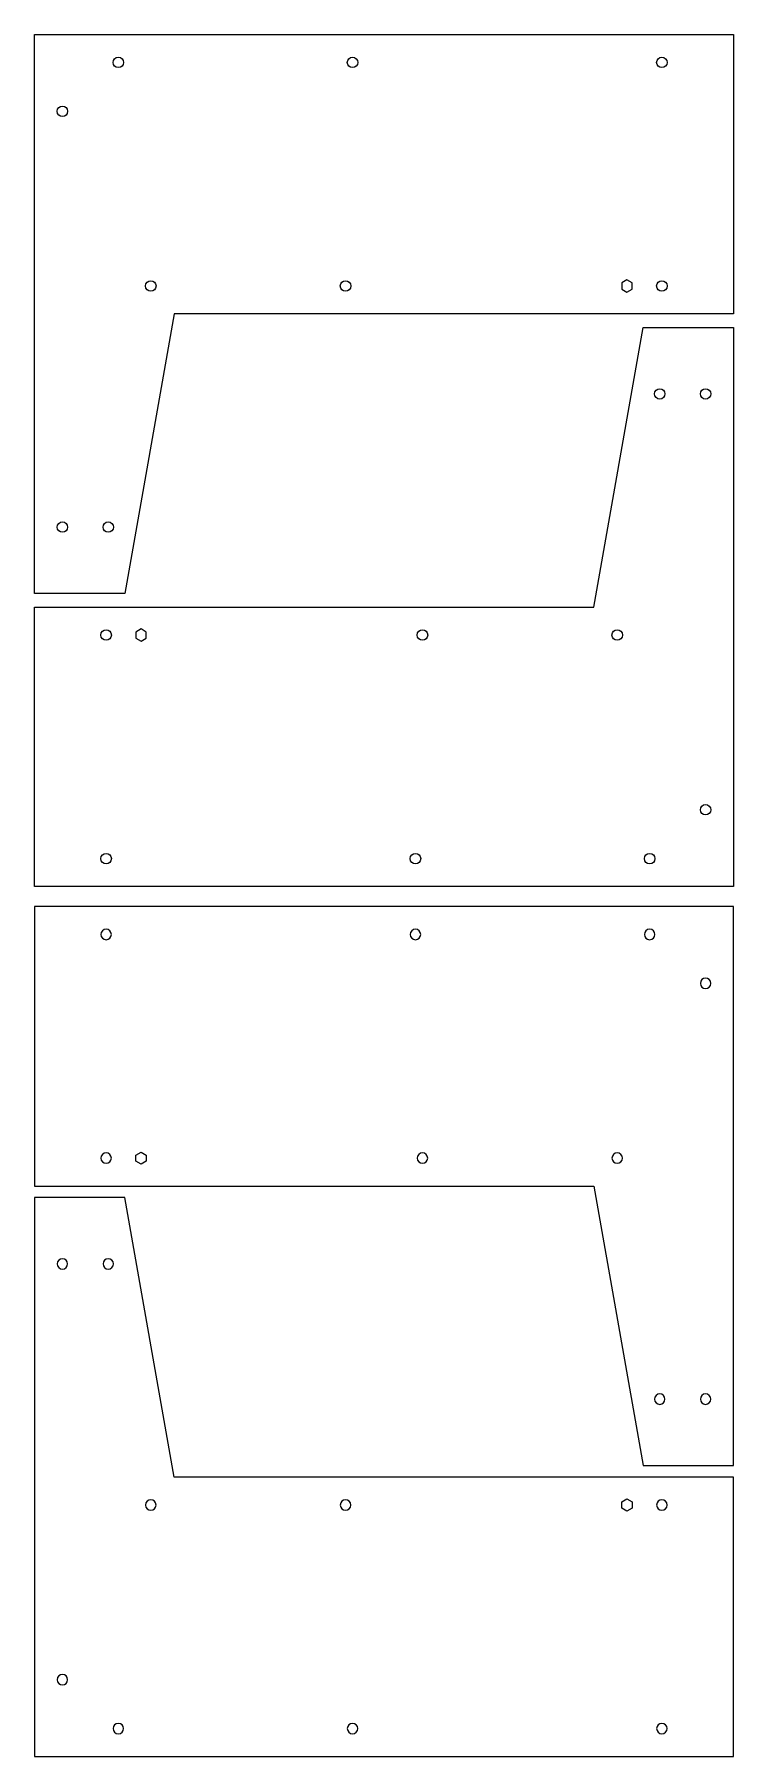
# Model space of a CAD drawing. Header units: millimetres. Extents: x -318 to -118, y -248 to 245.
import ezdxf

# ---------------------------------------------------------------- set-up
doc = ezdxf.new("R2010")
doc.units = ezdxf.units.MM
doc.header["$MEASUREMENT"] = 0
doc.layers.add('Layer 1', color=7, linetype='Continuous')

msp = doc.modelspace()

# ---------------------------------------------------------------- linework, layer by layer
at = {"layer": 'Layer 1', "lineweight": 15}
for points, knots in [([(-277.5, 165), (-277.5, 165), (-117.5, 165), (-117.5, 165), (-117.5, 165), (-117.5, 165), (-117.5, 245), (-117.5, 245), (-117.5, 245), (-117.5, 245), (-317.5, 245), (-317.5, 245), (-317.5, 245), (-317.5, 245), (-317.5, 85), (-317.5, 85), (-317.5, 85), (-317.5, 85), (-291.6062, 85), (-291.6062, 85), (-291.6062, 85), (-291.6062, 85), (-277.5, 165), (-277.5, 165)], [0, 0, 0, 0, 0.14285714, 0.14285714, 0.14285714, 0.14285714, 0.28571429, 0.28571429, 0.28571429, 0.28571429, 0.42857143, 0.42857143, 0.42857143, 0.42857143, 0.57142857, 0.57142857, 0.57142857, 0.57142857, 0.71428571, 0.71428571, 0.71428571, 0.71428571, 1, 1, 1, 1]), ([(-293.5, 235.5), (-292.6716, 235.5), (-292, 236.1716), (-292, 237), (-292, 237), (-292, 237.8284), (-292.6716, 238.5), (-293.5, 238.5), (-293.5, 238.5), (-294.3284, 238.5), (-295, 237.8284), (-295, 237), (-295, 237), (-295, 236.1716), (-294.3284, 235.5), (-293.5, 235.5)], [0, 0, 0, 0, 0.2, 0.2, 0.2, 0.2, 0.4, 0.4, 0.4, 0.4, 0.6, 0.6, 0.6, 0.6, 1, 1, 1, 1]), ([(-226.5, 235.5), (-225.6716, 235.5), (-225, 236.1716), (-225, 237), (-225, 237), (-225, 237.8284), (-225.6716, 238.5), (-226.5, 238.5), (-226.5, 238.5), (-227.3284, 238.5), (-228, 237.8284), (-228, 237), (-228, 237), (-228, 236.1716), (-227.3284, 235.5), (-226.5, 235.5)], [0, 0, 0, 0, 0.2, 0.2, 0.2, 0.2, 0.4, 0.4, 0.4, 0.4, 0.6, 0.6, 0.6, 0.6, 1, 1, 1, 1]), ([(-138, 235.5), (-137.1716, 235.5), (-136.5, 236.1716), (-136.5, 237), (-136.5, 237), (-136.5, 237.8284), (-137.1716, 238.5), (-138, 238.5), (-138, 238.5), (-138.8284, 238.5), (-139.5, 237.8284), (-139.5, 237), (-139.5, 237), (-139.5, 236.1716), (-138.8284, 235.5), (-138, 235.5)], [0, 0, 0, 0, 0.2, 0.2, 0.2, 0.2, 0.4, 0.4, 0.4, 0.4, 0.6, 0.6, 0.6, 0.6, 1, 1, 1, 1]), ([(-309.5, 221.5), (-308.6716, 221.5), (-308, 222.1716), (-308, 223), (-308, 223), (-308, 223.8284), (-308.6716, 224.5), (-309.5, 224.5), (-309.5, 224.5), (-310.3284, 224.5), (-311, 223.8284), (-311, 223), (-311, 223), (-311, 222.1716), (-310.3284, 221.5), (-309.5, 221.5)], [0, 0, 0, 0, 0.2, 0.2, 0.2, 0.2, 0.4, 0.4, 0.4, 0.4, 0.6, 0.6, 0.6, 0.6, 1, 1, 1, 1]), ([(-284.2128, 171.5), (-283.3844, 171.5), (-282.7128, 172.1716), (-282.7128, 173), (-282.7128, 173), (-282.7128, 173.8284), (-283.3844, 174.5), (-284.2128, 174.5), (-284.2128, 174.5), (-285.0412, 174.5), (-285.7128, 173.8284), (-285.7128, 173), (-285.7128, 173), (-285.7128, 172.1716), (-285.0412, 171.5), (-284.2128, 171.5)], [0, 0, 0, 0, 0.2, 0.2, 0.2, 0.2, 0.4, 0.4, 0.4, 0.4, 0.6, 0.6, 0.6, 0.6, 1, 1, 1, 1]), ([(-228.4968, 171.5), (-227.6684, 171.5), (-226.9968, 172.1716), (-226.9968, 173), (-226.9968, 173), (-226.9968, 173.8284), (-227.6684, 174.5), (-228.4968, 174.5), (-228.4968, 174.5), (-229.3252, 174.5), (-229.9968, 173.8284), (-229.9968, 173), (-229.9968, 173), (-229.9968, 172.1716), (-229.3252, 171.5), (-228.4968, 171.5)], [0, 0, 0, 0, 0.2, 0.2, 0.2, 0.2, 0.4, 0.4, 0.4, 0.4, 0.6, 0.6, 0.6, 0.6, 1, 1, 1, 1]), ([(-146.5, 173.866), (-146.5, 173.866), (-146.5, 172.134), (-146.5, 172.134), (-146.5, 172.134), (-146.5, 172.134), (-148, 171.2679), (-148, 171.2679), (-148, 171.2679), (-148, 171.2679), (-149.5, 172.134), (-149.5, 172.134), (-149.5, 172.134), (-149.5, 172.134), (-149.5, 173.866), (-149.5, 173.866), (-149.5, 173.866), (-149.5, 173.866), (-148, 174.7321), (-148, 174.7321), (-148, 174.7321), (-148, 174.7321), (-146.5, 173.866), (-146.5, 173.866)], [0, 0, 0, 0, 0.14285714, 0.14285714, 0.14285714, 0.14285714, 0.28571429, 0.28571429, 0.28571429, 0.28571429, 0.42857143, 0.42857143, 0.42857143, 0.42857143, 0.57142857, 0.57142857, 0.57142857, 0.57142857, 0.71428571, 0.71428571, 0.71428571, 0.71428571, 1, 1, 1, 1]), ([(-138, 171.5), (-137.1716, 171.5), (-136.5, 172.1716), (-136.5, 173), (-136.5, 173), (-136.5, 173.8284), (-137.1716, 174.5), (-138, 174.5), (-138, 174.5), (-138.8284, 174.5), (-139.5, 173.8284), (-139.5, 173), (-139.5, 173), (-139.5, 172.1716), (-138.8284, 171.5), (-138, 171.5)], [0, 0, 0, 0, 0.2, 0.2, 0.2, 0.2, 0.4, 0.4, 0.4, 0.4, 0.6, 0.6, 0.6, 0.6, 1, 1, 1, 1]), ([(-157.5, 81.1), (-157.5, 81.1), (-317.5, 81.1), (-317.5, 81.1), (-317.5, 81.1), (-317.5, 81.1), (-317.5, 1.1), (-317.5, 1.1), (-317.5, 1.1), (-317.5, 1.1), (-117.5, 1.1), (-117.5, 1.1), (-117.5, 1.1), (-117.5, 1.1), (-117.5, 161.1), (-117.5, 161.1), (-117.5, 161.1), (-117.5, 161.1), (-143.3938, 161.1), (-143.3938, 161.1), (-143.3938, 161.1), (-143.3938, 161.1), (-157.5, 81.1), (-157.5, 81.1)], [0, 0, 0, 0, 0.14285714, 0.14285714, 0.14285714, 0.14285714, 0.28571429, 0.28571429, 0.28571429, 0.28571429, 0.42857143, 0.42857143, 0.42857143, 0.42857143, 0.57142857, 0.57142857, 0.57142857, 0.57142857, 0.71428571, 0.71428571, 0.71428571, 0.71428571, 1, 1, 1, 1]), ([(-138.6206, 143.6), (-139.4491, 143.6), (-140.1206, 142.9284), (-140.1206, 142.1), (-140.1206, 142.1), (-140.1206, 141.2716), (-139.4491, 140.6), (-138.6206, 140.6), (-138.6206, 140.6), (-137.7922, 140.6), (-137.1206, 141.2716), (-137.1206, 142.1), (-137.1206, 142.1), (-137.1206, 142.9284), (-137.7922, 143.6), (-138.6206, 143.6)], [0, 0, 0, 0, 0.2, 0.2, 0.2, 0.2, 0.4, 0.4, 0.4, 0.4, 0.6, 0.6, 0.6, 0.6, 1, 1, 1, 1]), ([(-125.5, 143.6), (-126.3284, 143.6), (-127, 142.9284), (-127, 142.1), (-127, 142.1), (-127, 141.2716), (-126.3284, 140.6), (-125.5, 140.6), (-125.5, 140.6), (-124.6716, 140.6), (-124, 141.2716), (-124, 142.1), (-124, 142.1), (-124, 142.9284), (-124.6716, 143.6), (-125.5, 143.6)], [0, 0, 0, 0, 0.2, 0.2, 0.2, 0.2, 0.4, 0.4, 0.4, 0.4, 0.6, 0.6, 0.6, 0.6, 1, 1, 1, 1]), ([(-309.5, 102.5), (-308.6716, 102.5), (-308, 103.1716), (-308, 104), (-308, 104), (-308, 104.8284), (-308.6716, 105.5), (-309.5, 105.5), (-309.5, 105.5), (-310.3284, 105.5), (-311, 104.8284), (-311, 104), (-311, 104), (-311, 103.1716), (-310.3284, 102.5), (-309.5, 102.5)], [0, 0, 0, 0, 0.2, 0.2, 0.2, 0.2, 0.4, 0.4, 0.4, 0.4, 0.6, 0.6, 0.6, 0.6, 1, 1, 1, 1]), ([(-296.3794, 102.5), (-295.5509, 102.5), (-294.8794, 103.1716), (-294.8794, 104), (-294.8794, 104), (-294.8794, 104.8284), (-295.5509, 105.5), (-296.3794, 105.5), (-296.3794, 105.5), (-297.2078, 105.5), (-297.8794, 104.8284), (-297.8794, 104), (-297.8794, 104), (-297.8794, 103.1716), (-297.2078, 102.5), (-296.3794, 102.5)], [0, 0, 0, 0, 0.2, 0.2, 0.2, 0.2, 0.4, 0.4, 0.4, 0.4, 0.6, 0.6, 0.6, 0.6, 1, 1, 1, 1]), ([(-297, 74.6), (-297.8284, 74.6), (-298.5, 73.9284), (-298.5, 73.1), (-298.5, 73.1), (-298.5, 72.2716), (-297.8284, 71.6), (-297, 71.6), (-297, 71.6), (-296.1716, 71.6), (-295.5, 72.2716), (-295.5, 73.1), (-295.5, 73.1), (-295.5, 73.9284), (-296.1716, 74.6), (-297, 74.6)], [0, 0, 0, 0, 0.2, 0.2, 0.2, 0.2, 0.4, 0.4, 0.4, 0.4, 0.6, 0.6, 0.6, 0.6, 1, 1, 1, 1]), ([(-288.5, 72.234), (-288.5, 72.234), (-288.5, 73.966), (-288.5, 73.966), (-288.5, 73.966), (-288.5, 73.966), (-287, 74.8321), (-287, 74.8321), (-287, 74.8321), (-287, 74.8321), (-285.5, 73.966), (-285.5, 73.966), (-285.5, 73.966), (-285.5, 73.966), (-285.5, 72.234), (-285.5, 72.234), (-285.5, 72.234), (-285.5, 72.234), (-287, 71.3679), (-287, 71.3679), (-287, 71.3679), (-287, 71.3679), (-288.5, 72.234), (-288.5, 72.234)], [0, 0, 0, 0, 0.14285714, 0.14285714, 0.14285714, 0.14285714, 0.28571429, 0.28571429, 0.28571429, 0.28571429, 0.42857143, 0.42857143, 0.42857143, 0.42857143, 0.57142857, 0.57142857, 0.57142857, 0.57142857, 0.71428571, 0.71428571, 0.71428571, 0.71428571, 1, 1, 1, 1]), ([(-206.5032, 74.6), (-207.3316, 74.6), (-208.0032, 73.9284), (-208.0032, 73.1), (-208.0032, 73.1), (-208.0032, 72.2716), (-207.3316, 71.6), (-206.5032, 71.6), (-206.5032, 71.6), (-205.6748, 71.6), (-205.0032, 72.2716), (-205.0032, 73.1), (-205.0032, 73.1), (-205.0032, 73.9284), (-205.6748, 74.6), (-206.5032, 74.6)], [0, 0, 0, 0, 0.2, 0.2, 0.2, 0.2, 0.4, 0.4, 0.4, 0.4, 0.6, 0.6, 0.6, 0.6, 1, 1, 1, 1]), ([(-150.7872, 74.6), (-151.6156, 74.6), (-152.2872, 73.9284), (-152.2872, 73.1), (-152.2872, 73.1), (-152.2872, 72.2716), (-151.6156, 71.6), (-150.7872, 71.6), (-150.7872, 71.6), (-149.9588, 71.6), (-149.2872, 72.2716), (-149.2872, 73.1), (-149.2872, 73.1), (-149.2872, 73.9284), (-149.9588, 74.6), (-150.7872, 74.6)], [0, 0, 0, 0, 0.2, 0.2, 0.2, 0.2, 0.4, 0.4, 0.4, 0.4, 0.6, 0.6, 0.6, 0.6, 1, 1, 1, 1]), ([(-125.5, 24.6), (-126.3284, 24.6), (-127, 23.9284), (-127, 23.1), (-127, 23.1), (-127, 22.2716), (-126.3284, 21.6), (-125.5, 21.6), (-125.5, 21.6), (-124.6716, 21.6), (-124, 22.2716), (-124, 23.1), (-124, 23.1), (-124, 23.9284), (-124.6716, 24.6), (-125.5, 24.6)], [0, 0, 0, 0, 0.2, 0.2, 0.2, 0.2, 0.4, 0.4, 0.4, 0.4, 0.6, 0.6, 0.6, 0.6, 1, 1, 1, 1]), ([(-297, 10.6), (-297.8284, 10.6), (-298.5, 9.9284), (-298.5, 9.1), (-298.5, 9.1), (-298.5, 8.2716), (-297.8284, 7.6), (-297, 7.6), (-297, 7.6), (-296.1716, 7.6), (-295.5, 8.2716), (-295.5, 9.1), (-295.5, 9.1), (-295.5, 9.9284), (-296.1716, 10.6), (-297, 10.6)], [0, 0, 0, 0, 0.2, 0.2, 0.2, 0.2, 0.4, 0.4, 0.4, 0.4, 0.6, 0.6, 0.6, 0.6, 1, 1, 1, 1]), ([(-208.5, 10.6), (-209.3284, 10.6), (-210, 9.9284), (-210, 9.1), (-210, 9.1), (-210, 8.2716), (-209.3284, 7.6), (-208.5, 7.6), (-208.5, 7.6), (-207.6716, 7.6), (-207, 8.2716), (-207, 9.1), (-207, 9.1), (-207, 9.9284), (-207.6716, 10.6), (-208.5, 10.6)], [0, 0, 0, 0, 0.2, 0.2, 0.2, 0.2, 0.4, 0.4, 0.4, 0.4, 0.6, 0.6, 0.6, 0.6, 1, 1, 1, 1]), ([(-141.5, 10.6), (-142.3284, 10.6), (-143, 9.9284), (-143, 9.1), (-143, 9.1), (-143, 8.2716), (-142.3284, 7.6), (-141.5, 7.6), (-141.5, 7.6), (-140.6716, 7.6), (-140, 8.2716), (-140, 9.1), (-140, 9.1), (-140, 9.9284), (-140.6716, 10.6), (-141.5, 10.6)], [0, 0, 0, 0, 0.2, 0.2, 0.2, 0.2, 0.4, 0.4, 0.4, 0.4, 0.6, 0.6, 0.6, 0.6, 1, 1, 1, 1]), ([(-157.5, -84.6), (-157.5, -84.6), (-317.5, -84.6), (-317.5, -84.6), (-317.5, -84.6), (-317.5, -84.6), (-317.5, -4.6), (-317.5, -4.6), (-317.5, -4.6), (-317.5, -4.6), (-117.5, -4.6), (-117.5, -4.6), (-117.5, -4.6), (-117.5, -4.6), (-117.5, -164.6), (-117.5, -164.6), (-117.5, -164.6), (-117.5, -164.6), (-143.3938, -164.6), (-143.3938, -164.6), (-143.3938, -164.6), (-143.3938, -164.6), (-157.5, -84.6), (-157.5, -84.6)], [0, 0, 0, 0, 0.14285714, 0.14285714, 0.14285714, 0.14285714, 0.28571429, 0.28571429, 0.28571429, 0.28571429, 0.42857143, 0.42857143, 0.42857143, 0.42857143, 0.57142857, 0.57142857, 0.57142857, 0.57142857, 0.71428571, 0.71428571, 0.71428571, 0.71428571, 1, 1, 1, 1]), ([(-297, -14.1), (-297.8284, -14.1), (-298.5, -13.4284), (-298.5, -12.6), (-298.5, -12.6), (-298.5, -11.7716), (-297.8284, -11.1), (-297, -11.1), (-297, -11.1), (-296.1716, -11.1), (-295.5, -11.7716), (-295.5, -12.6), (-295.5, -12.6), (-295.5, -13.4284), (-296.1716, -14.1), (-297, -14.1)], [0, 0, 0, 0, 0.2, 0.2, 0.2, 0.2, 0.4, 0.4, 0.4, 0.4, 0.6, 0.6, 0.6, 0.6, 1, 1, 1, 1]), ([(-208.5, -14.1), (-209.3284, -14.1), (-210, -13.4284), (-210, -12.6), (-210, -12.6), (-210, -11.7716), (-209.3284, -11.1), (-208.5, -11.1), (-208.5, -11.1), (-207.6716, -11.1), (-207, -11.7716), (-207, -12.6), (-207, -12.6), (-207, -13.4284), (-207.6716, -14.1), (-208.5, -14.1)], [0, 0, 0, 0, 0.2, 0.2, 0.2, 0.2, 0.4, 0.4, 0.4, 0.4, 0.6, 0.6, 0.6, 0.6, 1, 1, 1, 1]), ([(-141.5, -14.1), (-142.3284, -14.1), (-143, -13.4284), (-143, -12.6), (-143, -12.6), (-143, -11.7716), (-142.3284, -11.1), (-141.5, -11.1), (-141.5, -11.1), (-140.6716, -11.1), (-140, -11.7716), (-140, -12.6), (-140, -12.6), (-140, -13.4284), (-140.6716, -14.1), (-141.5, -14.1)], [0, 0, 0, 0, 0.2, 0.2, 0.2, 0.2, 0.4, 0.4, 0.4, 0.4, 0.6, 0.6, 0.6, 0.6, 1, 1, 1, 1]), ([(-125.5, -28.1), (-126.3284, -28.1), (-127, -27.4284), (-127, -26.6), (-127, -26.6), (-127, -25.7716), (-126.3284, -25.1), (-125.5, -25.1), (-125.5, -25.1), (-124.6716, -25.1), (-124, -25.7716), (-124, -26.6), (-124, -26.6), (-124, -27.4284), (-124.6716, -28.1), (-125.5, -28.1)], [0, 0, 0, 0, 0.2, 0.2, 0.2, 0.2, 0.4, 0.4, 0.4, 0.4, 0.6, 0.6, 0.6, 0.6, 1, 1, 1, 1]), ([(-297, -78.1), (-297.8284, -78.1), (-298.5, -77.4284), (-298.5, -76.6), (-298.5, -76.6), (-298.5, -75.7716), (-297.8284, -75.1), (-297, -75.1), (-297, -75.1), (-296.1716, -75.1), (-295.5, -75.7716), (-295.5, -76.6), (-295.5, -76.6), (-295.5, -77.4284), (-296.1716, -78.1), (-297, -78.1)], [0, 0, 0, 0, 0.2, 0.2, 0.2, 0.2, 0.4, 0.4, 0.4, 0.4, 0.6, 0.6, 0.6, 0.6, 1, 1, 1, 1]), ([(-288.5, -75.734), (-288.5, -75.734), (-288.5, -77.466), (-288.5, -77.466), (-288.5, -77.466), (-288.5, -77.466), (-287, -78.3321), (-287, -78.3321), (-287, -78.3321), (-287, -78.3321), (-285.5, -77.466), (-285.5, -77.466), (-285.5, -77.466), (-285.5, -77.466), (-285.5, -75.734), (-285.5, -75.734), (-285.5, -75.734), (-285.5, -75.734), (-287, -74.8679), (-287, -74.8679), (-287, -74.8679), (-287, -74.8679), (-288.5, -75.734), (-288.5, -75.734)], [0, 0, 0, 0, 0.14285714, 0.14285714, 0.14285714, 0.14285714, 0.28571429, 0.28571429, 0.28571429, 0.28571429, 0.42857143, 0.42857143, 0.42857143, 0.42857143, 0.57142857, 0.57142857, 0.57142857, 0.57142857, 0.71428571, 0.71428571, 0.71428571, 0.71428571, 1, 1, 1, 1]), ([(-206.5032, -78.1), (-207.3316, -78.1), (-208.0032, -77.4284), (-208.0032, -76.6), (-208.0032, -76.6), (-208.0032, -75.7716), (-207.3316, -75.1), (-206.5032, -75.1), (-206.5032, -75.1), (-205.6748, -75.1), (-205.0032, -75.7716), (-205.0032, -76.6), (-205.0032, -76.6), (-205.0032, -77.4284), (-205.6748, -78.1), (-206.5032, -78.1)], [0, 0, 0, 0, 0.2, 0.2, 0.2, 0.2, 0.4, 0.4, 0.4, 0.4, 0.6, 0.6, 0.6, 0.6, 1, 1, 1, 1]), ([(-150.7872, -78.1), (-151.6156, -78.1), (-152.2872, -77.4284), (-152.2872, -76.6), (-152.2872, -76.6), (-152.2872, -75.7716), (-151.6156, -75.1), (-150.7872, -75.1), (-150.7872, -75.1), (-149.9588, -75.1), (-149.2872, -75.7716), (-149.2872, -76.6), (-149.2872, -76.6), (-149.2872, -77.4284), (-149.9588, -78.1), (-150.7872, -78.1)], [0, 0, 0, 0, 0.2, 0.2, 0.2, 0.2, 0.4, 0.4, 0.4, 0.4, 0.6, 0.6, 0.6, 0.6, 1, 1, 1, 1]), ([(-277.5, -167.9), (-277.5, -167.9), (-117.5, -167.9), (-117.5, -167.9), (-117.5, -167.9), (-117.5, -167.9), (-117.5, -247.9), (-117.5, -247.9), (-117.5, -247.9), (-117.5, -247.9), (-317.5, -247.9), (-317.5, -247.9), (-317.5, -247.9), (-317.5, -247.9), (-317.5, -87.9), (-317.5, -87.9), (-317.5, -87.9), (-317.5, -87.9), (-291.6062, -87.9), (-291.6062, -87.9), (-291.6062, -87.9), (-291.6062, -87.9), (-277.5, -167.9), (-277.5, -167.9)], [0, 0, 0, 0, 0.14285714, 0.14285714, 0.14285714, 0.14285714, 0.28571429, 0.28571429, 0.28571429, 0.28571429, 0.42857143, 0.42857143, 0.42857143, 0.42857143, 0.57142857, 0.57142857, 0.57142857, 0.57142857, 0.71428571, 0.71428571, 0.71428571, 0.71428571, 1, 1, 1, 1]), ([(-309.5, -105.4), (-308.6716, -105.4), (-308, -106.0716), (-308, -106.9), (-308, -106.9), (-308, -107.7284), (-308.6716, -108.4), (-309.5, -108.4), (-309.5, -108.4), (-310.3284, -108.4), (-311, -107.7284), (-311, -106.9), (-311, -106.9), (-311, -106.0716), (-310.3284, -105.4), (-309.5, -105.4)], [0, 0, 0, 0, 0.2, 0.2, 0.2, 0.2, 0.4, 0.4, 0.4, 0.4, 0.6, 0.6, 0.6, 0.6, 1, 1, 1, 1]), ([(-296.3794, -105.4), (-295.5509, -105.4), (-294.8794, -106.0716), (-294.8794, -106.9), (-294.8794, -106.9), (-294.8794, -107.7284), (-295.5509, -108.4), (-296.3794, -108.4), (-296.3794, -108.4), (-297.2078, -108.4), (-297.8794, -107.7284), (-297.8794, -106.9), (-297.8794, -106.9), (-297.8794, -106.0716), (-297.2078, -105.4), (-296.3794, -105.4)], [0, 0, 0, 0, 0.2, 0.2, 0.2, 0.2, 0.4, 0.4, 0.4, 0.4, 0.6, 0.6, 0.6, 0.6, 1, 1, 1, 1]), ([(-138.6206, -147.1), (-139.4491, -147.1), (-140.1206, -146.4284), (-140.1206, -145.6), (-140.1206, -145.6), (-140.1206, -144.7716), (-139.4491, -144.1), (-138.6206, -144.1), (-138.6206, -144.1), (-137.7922, -144.1), (-137.1206, -144.7716), (-137.1206, -145.6), (-137.1206, -145.6), (-137.1206, -146.4284), (-137.7922, -147.1), (-138.6206, -147.1)], [0, 0, 0, 0, 0.2, 0.2, 0.2, 0.2, 0.4, 0.4, 0.4, 0.4, 0.6, 0.6, 0.6, 0.6, 1, 1, 1, 1]), ([(-125.5, -147.1), (-126.3284, -147.1), (-127, -146.4284), (-127, -145.6), (-127, -145.6), (-127, -144.7716), (-126.3284, -144.1), (-125.5, -144.1), (-125.5, -144.1), (-124.6716, -144.1), (-124, -144.7716), (-124, -145.6), (-124, -145.6), (-124, -146.4284), (-124.6716, -147.1), (-125.5, -147.1)], [0, 0, 0, 0, 0.2, 0.2, 0.2, 0.2, 0.4, 0.4, 0.4, 0.4, 0.6, 0.6, 0.6, 0.6, 1, 1, 1, 1]), ([(-284.2128, -174.4), (-283.3844, -174.4), (-282.7128, -175.0716), (-282.7128, -175.9), (-282.7128, -175.9), (-282.7128, -176.7284), (-283.3844, -177.4), (-284.2128, -177.4), (-284.2128, -177.4), (-285.0412, -177.4), (-285.7128, -176.7284), (-285.7128, -175.9), (-285.7128, -175.9), (-285.7128, -175.0716), (-285.0412, -174.4), (-284.2128, -174.4)], [0, 0, 0, 0, 0.2, 0.2, 0.2, 0.2, 0.4, 0.4, 0.4, 0.4, 0.6, 0.6, 0.6, 0.6, 1, 1, 1, 1]), ([(-228.4968, -174.4), (-227.6684, -174.4), (-226.9968, -175.0716), (-226.9968, -175.9), (-226.9968, -175.9), (-226.9968, -176.7284), (-227.6684, -177.4), (-228.4968, -177.4), (-228.4968, -177.4), (-229.3252, -177.4), (-229.9968, -176.7284), (-229.9968, -175.9), (-229.9968, -175.9), (-229.9968, -175.0716), (-229.3252, -174.4), (-228.4968, -174.4)], [0, 0, 0, 0, 0.2, 0.2, 0.2, 0.2, 0.4, 0.4, 0.4, 0.4, 0.6, 0.6, 0.6, 0.6, 1, 1, 1, 1]), ([(-146.5, -176.766), (-146.5, -176.766), (-146.5, -175.034), (-146.5, -175.034), (-146.5, -175.034), (-146.5, -175.034), (-148, -174.1679), (-148, -174.1679), (-148, -174.1679), (-148, -174.1679), (-149.5, -175.034), (-149.5, -175.034), (-149.5, -175.034), (-149.5, -175.034), (-149.5, -176.766), (-149.5, -176.766), (-149.5, -176.766), (-149.5, -176.766), (-148, -177.6321), (-148, -177.6321), (-148, -177.6321), (-148, -177.6321), (-146.5, -176.766), (-146.5, -176.766)], [0, 0, 0, 0, 0.14285714, 0.14285714, 0.14285714, 0.14285714, 0.28571429, 0.28571429, 0.28571429, 0.28571429, 0.42857143, 0.42857143, 0.42857143, 0.42857143, 0.57142857, 0.57142857, 0.57142857, 0.57142857, 0.71428571, 0.71428571, 0.71428571, 0.71428571, 1, 1, 1, 1]), ([(-138, -174.4), (-137.1716, -174.4), (-136.5, -175.0716), (-136.5, -175.9), (-136.5, -175.9), (-136.5, -176.7284), (-137.1716, -177.4), (-138, -177.4), (-138, -177.4), (-138.8284, -177.4), (-139.5, -176.7284), (-139.5, -175.9), (-139.5, -175.9), (-139.5, -175.0716), (-138.8284, -174.4), (-138, -174.4)], [0, 0, 0, 0, 0.2, 0.2, 0.2, 0.2, 0.4, 0.4, 0.4, 0.4, 0.6, 0.6, 0.6, 0.6, 1, 1, 1, 1]), ([(-309.5, -224.4), (-308.6716, -224.4), (-308, -225.0716), (-308, -225.9), (-308, -225.9), (-308, -226.7284), (-308.6716, -227.4), (-309.5, -227.4), (-309.5, -227.4), (-310.3284, -227.4), (-311, -226.7284), (-311, -225.9), (-311, -225.9), (-311, -225.0716), (-310.3284, -224.4), (-309.5, -224.4)], [0, 0, 0, 0, 0.2, 0.2, 0.2, 0.2, 0.4, 0.4, 0.4, 0.4, 0.6, 0.6, 0.6, 0.6, 1, 1, 1, 1]), ([(-293.5, -238.4), (-292.6716, -238.4), (-292, -239.0716), (-292, -239.9), (-292, -239.9), (-292, -240.7284), (-292.6716, -241.4), (-293.5, -241.4), (-293.5, -241.4), (-294.3284, -241.4), (-295, -240.7284), (-295, -239.9), (-295, -239.9), (-295, -239.0716), (-294.3284, -238.4), (-293.5, -238.4)], [0, 0, 0, 0, 0.2, 0.2, 0.2, 0.2, 0.4, 0.4, 0.4, 0.4, 0.6, 0.6, 0.6, 0.6, 1, 1, 1, 1]), ([(-226.5, -238.4), (-225.6716, -238.4), (-225, -239.0716), (-225, -239.9), (-225, -239.9), (-225, -240.7284), (-225.6716, -241.4), (-226.5, -241.4), (-226.5, -241.4), (-227.3284, -241.4), (-228, -240.7284), (-228, -239.9), (-228, -239.9), (-228, -239.0716), (-227.3284, -238.4), (-226.5, -238.4)], [0, 0, 0, 0, 0.2, 0.2, 0.2, 0.2, 0.4, 0.4, 0.4, 0.4, 0.6, 0.6, 0.6, 0.6, 1, 1, 1, 1]), ([(-138, -238.4), (-137.1716, -238.4), (-136.5, -239.0716), (-136.5, -239.9), (-136.5, -239.9), (-136.5, -240.7284), (-137.1716, -241.4), (-138, -241.4), (-138, -241.4), (-138.8284, -241.4), (-139.5, -240.7284), (-139.5, -239.9), (-139.5, -239.9), (-139.5, -239.0716), (-138.8284, -238.4), (-138, -238.4)], [0, 0, 0, 0, 0.2, 0.2, 0.2, 0.2, 0.4, 0.4, 0.4, 0.4, 0.6, 0.6, 0.6, 0.6, 1, 1, 1, 1])]:
    msp.add_open_spline(points, degree=3, knots=knots, dxfattribs=at)

doc.saveas('drawing.dxf')
